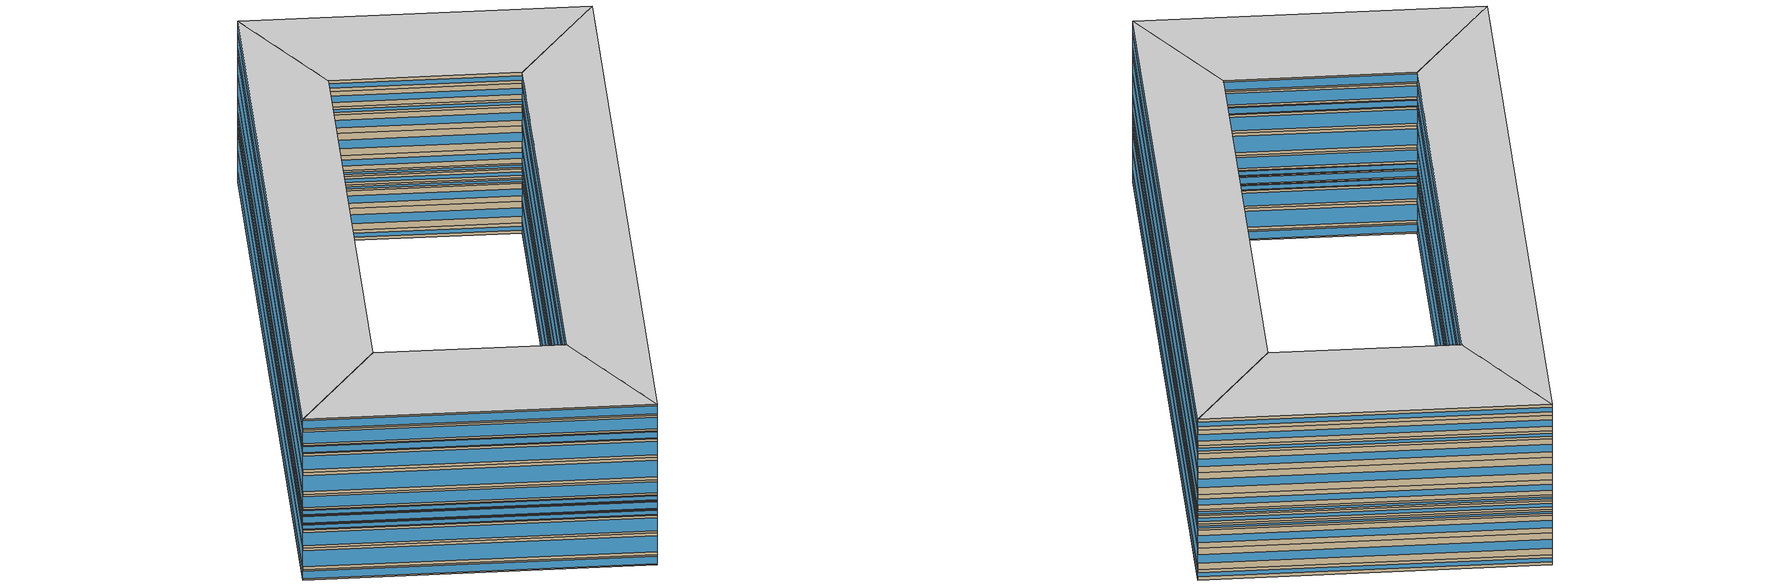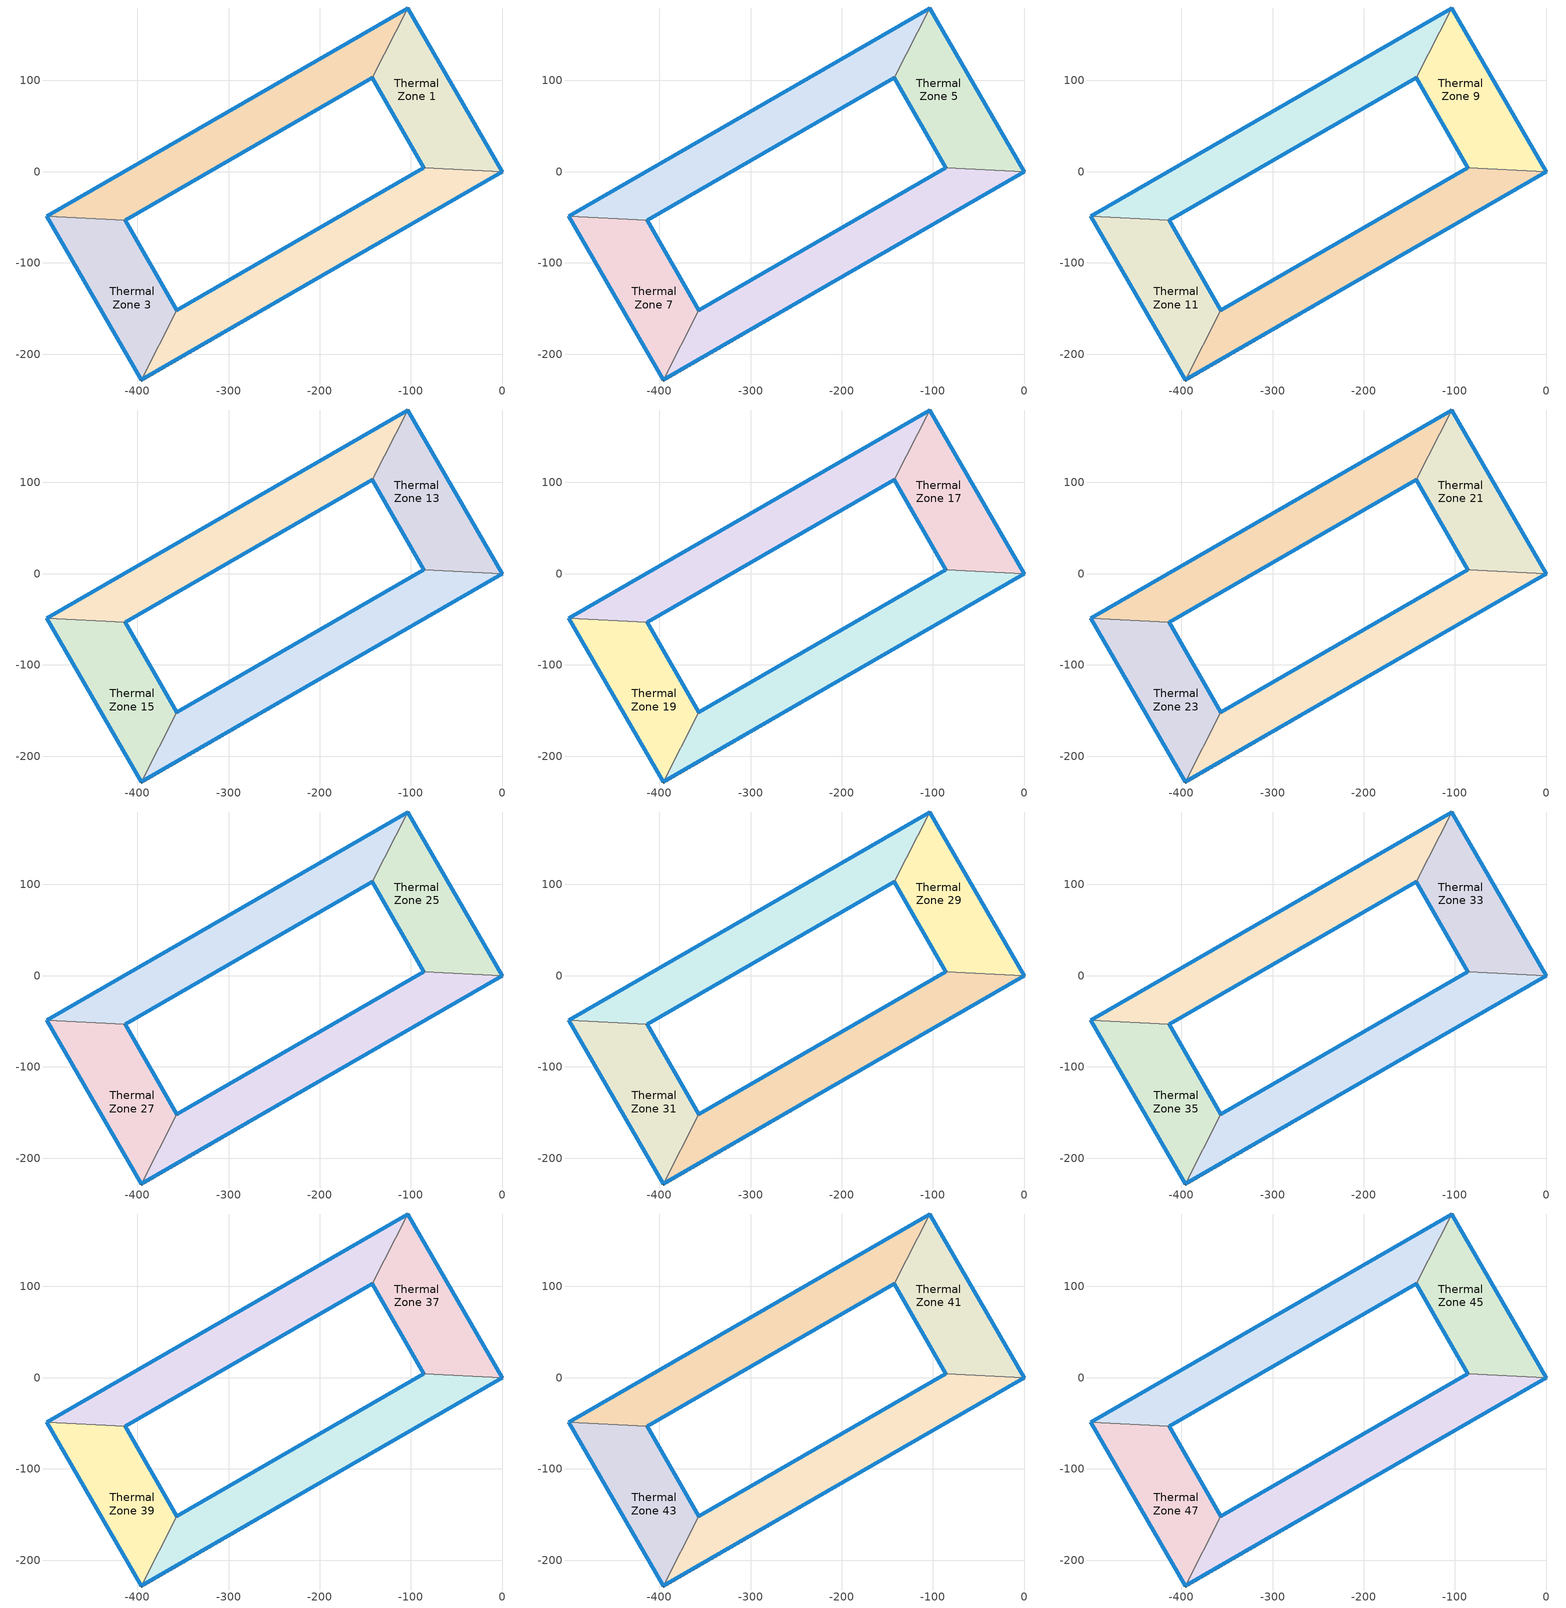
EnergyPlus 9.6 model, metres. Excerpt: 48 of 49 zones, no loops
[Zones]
Thermal Zone 1
 floor ground (ExtSlabCarpet): 0,0 -85.93,4.49 -142.66,102.76 -103.59,179.41 z0
 wall outside (Ext Wall): -142.66,102.76 -85.93,4.49 / 0,0 -103.59,179.41 z0:6.94
 wall to Thermal Zone 4 (Interior Wall): -85.93,4.49 0,0 z0:6.94
 wall to Thermal Zone 2 (Interior Wall): -103.59,179.41 -142.66,102.76 z0:6.94
 window (Ext Window): -142.66,102.75 -85.93,4.5 / -0.01,0.01 -103.58,179.41 z2.08:4.86
Thermal Zone 2
 floor ground (ExtSlabCarpet): -142.66,102.76 -413.24,-53.46 -499.17,-48.98 -103.59,179.41 z0
 wall outside (Ext Wall): -413.24,-53.46 -142.66,102.76 / -103.59,179.41 -499.17,-48.98 z0:6.94
 wall to Thermal Zone 3 (Interior Wall): -499.17,-48.98 -413.24,-53.46 z0:6.94
 window (Ext Window): -413.23,-53.46 -142.67,102.75 / -103.59,179.41 -499.16,-48.97 z0.49:6.45
Thermal Zone 3
 floor ground (ExtSlabCarpet): -356.51,-151.73 -395.58,-228.39 -499.17,-48.98 -413.24,-53.46 z0
 wall outside (Ext Wall): -499.17,-48.98 -395.58,-228.39 / -356.51,-151.73 -413.24,-53.46 z0:6.94
 wall to Thermal Zone 4 (Interior Wall): -395.58,-228.39 -356.51,-151.73 z0:6.94
 window (Ext Window): -499.16,-48.98 -395.59,-228.38 / -356.51,-151.72 -413.24,-53.47 z0.94:6
Thermal Zone 4
 floor ground (ExtSlabCarpet): -395.58,-228.39 -356.51,-151.73 -85.93,4.49 0,0 z0
 wall outside (Ext Wall): -85.93,4.49 -356.51,-151.73 / -395.58,-228.39 0,0 z0:6.94
 window (Ext Window): -85.93,4.48 -356.5,-151.73 / -395.57,-228.39 -0.01,-0.01 z1.01:5.93
Thermal Zone 5
 floor to Thermal Zone 1 (Interior Floor): 0,0 -85.93,4.49 -142.66,102.76 -103.59,179.41 z6.94
 wall outside (Ext Wall): -142.66,102.76 -85.93,4.49 / 0,0 -103.59,179.41 z6.94:21.64
 wall to Thermal Zone 8 (Interior Wall): -85.93,4.49 0,0 z6.94:21.64
 wall to Thermal Zone 6 (Interior Wall): -103.59,179.41 -142.66,102.76 z6.94:21.64
 window (Ext Window): -142.66,102.75 -85.93,4.5 / -0.01,0.01 -103.58,179.41 z11.35:17.23
Thermal Zone 6
 floor to Thermal Zone 2 (Interior Floor): -142.66,102.76 -413.24,-53.46 -499.17,-48.98 -103.59,179.41 z6.94
 wall outside (Ext Wall): -413.24,-53.46 -142.66,102.76 / -103.59,179.41 -499.17,-48.98 z6.94:21.64
 wall to Thermal Zone 7 (Interior Wall): -499.17,-48.98 -413.24,-53.46 z6.94:21.64
 window (Ext Window): -413.23,-53.46 -142.67,102.75 / -103.59,179.41 -499.16,-48.97 z7.97:20.61
Thermal Zone 7
 floor to Thermal Zone 3 (Interior Floor): -356.51,-151.73 -395.58,-228.39 -499.17,-48.98 -413.24,-53.46 z6.94
 wall outside (Ext Wall): -499.17,-48.98 -395.58,-228.39 / -356.51,-151.73 -413.24,-53.46 z6.94:21.64
 wall to Thermal Zone 8 (Interior Wall): -395.58,-228.39 -356.51,-151.73 z6.94:21.64
 window (Ext Window): -499.16,-48.98 -395.59,-228.38 / -356.51,-151.72 -413.24,-53.47 z8.92:19.66
Thermal Zone 8
 floor to Thermal Zone 4 (Interior Floor): -395.58,-228.39 -356.51,-151.73 -85.93,4.49 0,0 z6.94
 wall outside (Ext Wall): -85.93,4.49 -356.51,-151.73 / -395.58,-228.39 0,0 z6.94:21.64
 window (Ext Window): -85.93,4.48 -356.5,-151.73 / -395.57,-228.39 -0.01,-0.01 z9.07:19.51
Thermal Zone 9
 floor to Thermal Zone 5 (Interior Floor): 0,0 -85.93,4.49 -142.66,102.76 -103.59,179.41 z21.64
 wall outside (Ext Wall): -142.66,102.76 -85.93,4.49 / 0,0 -103.59,179.41 z21.64:33.74
 wall to Thermal Zone 12 (Interior Wall): -85.93,4.49 0,0 z21.64:33.74
 wall to Thermal Zone 10 (Interior Wall): -103.59,179.41 -142.66,102.76 z21.64:33.74
 window (Ext Window): -142.66,102.75 -85.93,4.5 / -0.01,0.01 -103.58,179.41 z25.27:30.11
Thermal Zone 10
 floor to Thermal Zone 6 (Interior Floor): -142.66,102.76 -413.24,-53.46 -499.17,-48.98 -103.59,179.41 z21.64
 wall outside (Ext Wall): -413.24,-53.46 -142.66,102.76 / -103.59,179.41 -499.17,-48.98 z21.64:33.74
 wall to Thermal Zone 11 (Interior Wall): -499.17,-48.98 -413.24,-53.46 z21.64:33.74
 window (Ext Window): -413.23,-53.46 -142.67,102.75 / -103.59,179.41 -499.16,-48.97 z22.49:32.89
Thermal Zone 11
 floor to Thermal Zone 7 (Interior Floor): -356.51,-151.73 -395.58,-228.39 -499.17,-48.98 -413.24,-53.46 z21.64
 wall outside (Ext Wall): -499.17,-48.98 -395.58,-228.39 / -356.51,-151.73 -413.24,-53.46 z21.64:33.74
 wall to Thermal Zone 12 (Interior Wall): -395.58,-228.39 -356.51,-151.73 z21.64:33.74
 window (Ext Window): -499.16,-48.98 -395.59,-228.38 / -356.51,-151.72 -413.24,-53.47 z23.27:32.11
Thermal Zone 12
 floor to Thermal Zone 8 (Interior Floor): -395.58,-228.39 -356.51,-151.73 -85.93,4.49 0,0 z21.64
 wall outside (Ext Wall): -85.93,4.49 -356.51,-151.73 / -395.58,-228.39 0,0 z21.64:33.74
 window (Ext Window): -85.93,4.48 -356.5,-151.73 / -395.57,-228.39 -0.01,-0.01 z23.39:31.99
Thermal Zone 13
 floor to Thermal Zone 9 (Interior Floor): 0,0 -85.93,4.49 -142.66,102.76 -103.59,179.41 z33.74
 wall outside (Ext Wall): -142.66,102.76 -85.93,4.49 / 0,0 -103.59,179.41 z33.74:37.6
 wall to Thermal Zone 16 (Interior Wall): -85.93,4.49 0,0 z33.74:37.6
 wall to Thermal Zone 14 (Interior Wall): -103.59,179.41 -142.66,102.76 z33.74:37.6
 window (Ext Window): -142.66,102.75 -85.93,4.5 / -0.01,0.01 -103.58,179.41 z34.9:36.44
Thermal Zone 14
 floor to Thermal Zone 10 (Interior Floor): -142.66,102.76 -413.24,-53.46 -499.17,-48.98 -103.59,179.41 z33.74
 wall outside (Ext Wall): -413.24,-53.46 -142.66,102.76 / -103.59,179.41 -499.17,-48.98 z33.74:37.6
 wall to Thermal Zone 15 (Interior Wall): -499.17,-48.98 -413.24,-53.46 z33.74:37.6
 window (Ext Window): -413.23,-53.46 -142.67,102.75 / -103.59,179.41 -499.16,-48.97 z34.01:37.33
Thermal Zone 15
 floor to Thermal Zone 11 (Interior Floor): -356.51,-151.73 -395.58,-228.39 -499.17,-48.98 -413.24,-53.46 z33.74
 wall outside (Ext Wall): -499.17,-48.98 -395.58,-228.39 / -356.51,-151.73 -413.24,-53.46 z33.74:37.6
 wall to Thermal Zone 16 (Interior Wall): -395.58,-228.39 -356.51,-151.73 z33.74:37.6
 window (Ext Window): -499.16,-48.98 -395.59,-228.38 / -356.51,-151.72 -413.24,-53.47 z34.26:37.08
Thermal Zone 16
 floor to Thermal Zone 12 (Interior Floor): -395.58,-228.39 -356.51,-151.73 -85.93,4.49 0,0 z33.74
 wall outside (Ext Wall): -85.93,4.49 -356.51,-151.73 / -395.58,-228.39 0,0 z33.74:37.6
 window (Ext Window): -85.93,4.48 -356.5,-151.73 / -395.57,-228.39 -0.01,-0.01 z34.3:37.04
Thermal Zone 17
 floor to Thermal Zone 13 (Interior Floor): 0,0 -85.93,4.49 -142.66,102.76 -103.59,179.41 z37.6
 wall outside (Ext Wall): -142.66,102.76 -85.93,4.49 / 0,0 -103.59,179.41 z37.6:43.48
 wall to Thermal Zone 20 (Interior Wall): -85.93,4.49 0,0 z37.6:43.48
 wall to Thermal Zone 18 (Interior Wall): -103.59,179.41 -142.66,102.76 z37.6:43.48
 window (Ext Window): -142.66,102.75 -85.93,4.5 / -0.01,0.01 -103.58,179.41 z39.36:41.72
Thermal Zone 18
 floor to Thermal Zone 14 (Interior Floor): -142.66,102.76 -413.24,-53.46 -499.17,-48.98 -103.59,179.41 z37.6
 wall outside (Ext Wall): -413.24,-53.46 -142.66,102.76 / -103.59,179.41 -499.17,-48.98 z37.6:43.48
 wall to Thermal Zone 19 (Interior Wall): -499.17,-48.98 -413.24,-53.46 z37.6:43.48
 window (Ext Window): -413.23,-53.46 -142.67,102.75 / -103.59,179.41 -499.16,-48.97 z38.01:43.07
Thermal Zone 19
 floor to Thermal Zone 15 (Interior Floor): -356.51,-151.73 -395.58,-228.39 -499.17,-48.98 -413.24,-53.46 z37.6
 wall outside (Ext Wall): -499.17,-48.98 -395.58,-228.39 / -356.51,-151.73 -413.24,-53.46 z37.6:43.48
 wall to Thermal Zone 20 (Interior Wall): -395.58,-228.39 -356.51,-151.73 z37.6:43.48
 window (Ext Window): -499.16,-48.98 -395.59,-228.38 / -356.51,-151.72 -413.24,-53.47 z38.39:42.69
Thermal Zone 20
 floor to Thermal Zone 16 (Interior Floor): -395.58,-228.39 -356.51,-151.73 -85.93,4.49 0,0 z37.6
 wall outside (Ext Wall): -85.93,4.49 -356.51,-151.73 / -395.58,-228.39 0,0 z37.6:43.48
 window (Ext Window): -85.93,4.48 -356.5,-151.73 / -395.57,-228.39 -0.01,-0.01 z38.45:42.63
Thermal Zone 21
 floor to Thermal Zone 17 (Interior Floor): 0,0 -85.93,4.49 -142.66,102.76 -103.59,179.41 z43.48
 wall outside (Ext Wall): -142.66,102.76 -85.93,4.49 / 0,0 -103.59,179.41 z43.48:47.5
 wall to Thermal Zone 24 (Interior Wall): -85.93,4.49 0,0 z43.48:47.5
 wall to Thermal Zone 22 (Interior Wall): -103.59,179.41 -142.66,102.76 z43.48:47.5
 window (Ext Window): -142.66,102.75 -85.93,4.5 / -0.01,0.01 -103.58,179.41 z44.69:46.29
Thermal Zone 22
 floor to Thermal Zone 18 (Interior Floor): -142.66,102.76 -413.24,-53.46 -499.17,-48.98 -103.59,179.41 z43.48
 wall outside (Ext Wall): -413.24,-53.46 -142.66,102.76 / -103.59,179.41 -499.17,-48.98 z43.48:47.5
 wall to Thermal Zone 23 (Interior Wall): -499.17,-48.98 -413.24,-53.46 z43.48:47.5
 window (Ext Window): -413.23,-53.46 -142.67,102.75 / -103.59,179.41 -499.16,-48.97 z43.76:47.22
Thermal Zone 23
 floor to Thermal Zone 19 (Interior Floor): -356.51,-151.73 -395.58,-228.39 -499.17,-48.98 -413.24,-53.46 z43.48
 wall outside (Ext Wall): -499.17,-48.98 -395.58,-228.39 / -356.51,-151.73 -413.24,-53.46 z43.48:47.5
 wall to Thermal Zone 24 (Interior Wall): -395.58,-228.39 -356.51,-151.73 z43.48:47.5
 window (Ext Window): -499.16,-48.98 -395.59,-228.38 / -356.51,-151.72 -413.24,-53.47 z44.02:46.96
Thermal Zone 24
 floor to Thermal Zone 20 (Interior Floor): -395.58,-228.39 -356.51,-151.73 -85.93,4.49 0,0 z43.48
 wall outside (Ext Wall): -85.93,4.49 -356.51,-151.73 / -395.58,-228.39 0,0 z43.48:47.5
 window (Ext Window): -85.93,4.48 -356.5,-151.73 / -395.57,-228.39 -0.01,-0.01 z44.06:46.92
Thermal Zone 25
 floor to Thermal Zone 21 (Interior Floor): 0,0 -85.93,4.49 -142.66,102.76 -103.59,179.41 z47.5
 wall outside (Ext Wall): -142.66,102.76 -85.93,4.49 / 0,0 -103.59,179.41 z47.5:57.84
 wall to Thermal Zone 28 (Interior Wall): -85.93,4.49 0,0 z47.5:57.84
 wall to Thermal Zone 26 (Interior Wall): -103.59,179.41 -142.66,102.76 z47.5:57.84
 window (Ext Window): -142.66,102.75 -85.93,4.5 / -0.01,0.01 -103.58,179.41 z50.6:54.74
Thermal Zone 26
 floor to Thermal Zone 22 (Interior Floor): -142.66,102.76 -413.24,-53.46 -499.17,-48.98 -103.59,179.41 z47.5
 wall outside (Ext Wall): -413.24,-53.46 -142.66,102.76 / -103.59,179.41 -499.17,-48.98 z47.5:57.84
 wall to Thermal Zone 27 (Interior Wall): -499.17,-48.98 -413.24,-53.46 z47.5:57.84
 window (Ext Window): -413.23,-53.46 -142.67,102.75 / -103.59,179.41 -499.16,-48.97 z48.22:57.12
Thermal Zone 27
 floor to Thermal Zone 23 (Interior Floor): -356.51,-151.73 -395.58,-228.39 -499.17,-48.98 -413.24,-53.46 z47.5
 wall outside (Ext Wall): -499.17,-48.98 -395.58,-228.39 / -356.51,-151.73 -413.24,-53.46 z47.5:57.84
 wall to Thermal Zone 28 (Interior Wall): -395.58,-228.39 -356.51,-151.73 z47.5:57.84
 window (Ext Window): -499.16,-48.98 -395.59,-228.38 / -356.51,-151.72 -413.24,-53.47 z48.9:56.44
Thermal Zone 28
 floor to Thermal Zone 24 (Interior Floor): -395.58,-228.39 -356.51,-151.73 -85.93,4.49 0,0 z47.5
 wall outside (Ext Wall): -85.93,4.49 -356.51,-151.73 / -395.58,-228.39 0,0 z47.5:57.84
 window (Ext Window): -85.93,4.48 -356.5,-151.73 / -395.57,-228.39 -0.01,-0.01 z49:56.34
Thermal Zone 29
 floor to Thermal Zone 25 (Interior Floor): 0,0 -85.93,4.49 -142.66,102.76 -103.59,179.41 z57.84
 wall outside (Ext Wall): -142.66,102.76 -85.93,4.49 / 0,0 -103.59,179.41 z57.84:72.77
 wall to Thermal Zone 32 (Interior Wall): -85.93,4.49 0,0 z57.84:72.77
 wall to Thermal Zone 30 (Interior Wall): -103.59,179.41 -142.66,102.76 z57.84:72.77
 window (Ext Window): -142.66,102.75 -85.93,4.5 / -0.01,0.01 -103.58,179.41 z62.32:68.29
Thermal Zone 30
 floor to Thermal Zone 26 (Interior Floor): -142.66,102.76 -413.24,-53.46 -499.17,-48.98 -103.59,179.41 z57.84
 wall outside (Ext Wall): -413.24,-53.46 -142.66,102.76 / -103.59,179.41 -499.17,-48.98 z57.84:72.77
 wall to Thermal Zone 31 (Interior Wall): -499.17,-48.98 -413.24,-53.46 z57.84:72.77
 window (Ext Window): -413.23,-53.46 -142.67,102.75 / -103.59,179.41 -499.16,-48.97 z58.89:71.72
Thermal Zone 31
 floor to Thermal Zone 27 (Interior Floor): -356.51,-151.73 -395.58,-228.39 -499.17,-48.98 -413.24,-53.46 z57.84
 wall outside (Ext Wall): -499.17,-48.98 -395.58,-228.39 / -356.51,-151.73 -413.24,-53.46 z57.84:72.77
 wall to Thermal Zone 32 (Interior Wall): -395.58,-228.39 -356.51,-151.73 z57.84:72.77
 window (Ext Window): -499.16,-48.98 -395.59,-228.38 / -356.51,-151.72 -413.24,-53.47 z59.86:70.75
Thermal Zone 32
 floor to Thermal Zone 28 (Interior Floor): -395.58,-228.39 -356.51,-151.73 -85.93,4.49 0,0 z57.84
 wall outside (Ext Wall): -85.93,4.49 -356.51,-151.73 / -395.58,-228.39 0,0 z57.84:72.77
 window (Ext Window): -85.93,4.48 -356.5,-151.73 / -395.57,-228.39 -0.01,-0.01 z60:70.61
Thermal Zone 33
 floor to Thermal Zone 29 (Interior Floor): 0,0 -85.93,4.49 -142.66,102.76 -103.59,179.41 z72.77
 wall outside (Ext Wall): -142.66,102.76 -85.93,4.49 / 0,0 -103.59,179.41 z72.77:85.57
 wall to Thermal Zone 36 (Interior Wall): -85.93,4.49 0,0 z72.77:85.57
 wall to Thermal Zone 34 (Interior Wall): -103.59,179.41 -142.66,102.76 z72.77:85.57
 window (Ext Window): -142.66,102.75 -85.93,4.5 / -0.01,0.01 -103.58,179.41 z76.61:81.73
Thermal Zone 34
 floor to Thermal Zone 30 (Interior Floor): -142.66,102.76 -413.24,-53.46 -499.17,-48.98 -103.59,179.41 z72.77
 wall outside (Ext Wall): -413.24,-53.46 -142.66,102.76 / -103.59,179.41 -499.17,-48.98 z72.77:85.57
 wall to Thermal Zone 35 (Interior Wall): -499.17,-48.98 -413.24,-53.46 z72.77:85.57
 window (Ext Window): -413.23,-53.46 -142.67,102.75 / -103.59,179.41 -499.16,-48.97 z73.67:84.67
Thermal Zone 35
 floor to Thermal Zone 31 (Interior Floor): -356.51,-151.73 -395.58,-228.39 -499.17,-48.98 -413.24,-53.46 z72.77
 wall outside (Ext Wall): -499.17,-48.98 -395.58,-228.39 / -356.51,-151.73 -413.24,-53.46 z72.77:85.57
 wall to Thermal Zone 36 (Interior Wall): -395.58,-228.39 -356.51,-151.73 z72.77:85.57
 window (Ext Window): -499.16,-48.98 -395.59,-228.38 / -356.51,-151.72 -413.24,-53.47 z74.5:83.84
Thermal Zone 36
 floor to Thermal Zone 32 (Interior Floor): -395.58,-228.39 -356.51,-151.73 -85.93,4.49 0,0 z72.77
 wall outside (Ext Wall): -85.93,4.49 -356.51,-151.73 / -395.58,-228.39 0,0 z72.77:85.57
 window (Ext Window): -85.93,4.48 -356.5,-151.73 / -395.57,-228.39 -0.01,-0.01 z74.63:83.71
Thermal Zone 37
 floor to Thermal Zone 33 (Interior Floor): 0,0 -85.93,4.49 -142.66,102.76 -103.59,179.41 z85.57
 wall outside (Ext Wall): -142.66,102.76 -85.93,4.49 / 0,0 -103.59,179.41 z85.57:90.84
 wall to Thermal Zone 40 (Interior Wall): -85.93,4.49 0,0 z85.57:90.84
 wall to Thermal Zone 38 (Interior Wall): -103.59,179.41 -142.66,102.76 z85.57:90.84
 window (Ext Window): -142.66,102.75 -85.93,4.5 / -0.01,0.01 -103.58,179.41 z87.15:89.26
Thermal Zone 38
 floor to Thermal Zone 34 (Interior Floor): -142.66,102.76 -413.24,-53.46 -499.17,-48.98 -103.59,179.41 z85.57
 wall outside (Ext Wall): -413.24,-53.46 -142.66,102.76 / -103.59,179.41 -499.17,-48.98 z85.57:90.84
 wall to Thermal Zone 39 (Interior Wall): -499.17,-48.98 -413.24,-53.46 z85.57:90.84
 window (Ext Window): -413.23,-53.46 -142.67,102.75 / -103.59,179.41 -499.16,-48.97 z85.94:90.47
Thermal Zone 39
 floor to Thermal Zone 35 (Interior Floor): -356.51,-151.73 -395.58,-228.39 -499.17,-48.98 -413.24,-53.46 z85.57
 wall outside (Ext Wall): -499.17,-48.98 -395.58,-228.39 / -356.51,-151.73 -413.24,-53.46 z85.57:90.84
 wall to Thermal Zone 40 (Interior Wall): -395.58,-228.39 -356.51,-151.73 z85.57:90.84
 window (Ext Window): -499.16,-48.98 -395.59,-228.38 / -356.51,-151.72 -413.24,-53.47 z86.28:90.13
Thermal Zone 40
 floor to Thermal Zone 36 (Interior Floor): -395.58,-228.39 -356.51,-151.73 -85.93,4.49 0,0 z85.57
 wall outside (Ext Wall): -85.93,4.49 -356.51,-151.73 / -395.58,-228.39 0,0 z85.57:90.84
 window (Ext Window): -85.93,4.48 -356.5,-151.73 / -395.57,-228.39 -0.01,-0.01 z86.33:90.08
Thermal Zone 41
 floor to Thermal Zone 37 (Interior Floor): 0,0 -85.93,4.49 -142.66,102.76 -103.59,179.41 z90.84
 wall outside (Ext Wall): -142.66,102.76 -85.93,4.49 / 0,0 -103.59,179.41 z90.84:101.38
 wall to Thermal Zone 44 (Interior Wall): -85.93,4.49 0,0 z90.84:101.38
 wall to Thermal Zone 42 (Interior Wall): -103.59,179.41 -142.66,102.76 z90.84:101.38
 window (Ext Window): -142.66,102.75 -85.93,4.5 / -0.01,0.01 -103.58,179.41 z94:98.22
Thermal Zone 42
 floor to Thermal Zone 38 (Interior Floor): -142.66,102.76 -413.24,-53.46 -499.17,-48.98 -103.59,179.41 z90.84
 wall outside (Ext Wall): -413.24,-53.46 -142.66,102.76 / -103.59,179.41 -499.17,-48.98 z90.84:101.38
 wall to Thermal Zone 43 (Interior Wall): -499.17,-48.98 -413.24,-53.46 z90.84:101.38
 window (Ext Window): -413.23,-53.46 -142.67,102.75 / -103.59,179.41 -499.16,-48.97 z91.58:100.64
Thermal Zone 43
 floor to Thermal Zone 39 (Interior Floor): -356.51,-151.73 -395.58,-228.39 -499.17,-48.98 -413.24,-53.46 z90.84
 wall outside (Ext Wall): -499.17,-48.98 -395.58,-228.39 / -356.51,-151.73 -413.24,-53.46 z90.84:101.38
 wall to Thermal Zone 44 (Interior Wall): -395.58,-228.39 -356.51,-151.73 z90.84:101.38
 window (Ext Window): -499.16,-48.98 -395.59,-228.38 / -356.51,-151.72 -413.24,-53.47 z92.26:99.96
Thermal Zone 44
 floor to Thermal Zone 40 (Interior Floor): -395.58,-228.39 -356.51,-151.73 -85.93,4.49 0,0 z90.84
 wall outside (Ext Wall): -85.93,4.49 -356.51,-151.73 / -395.58,-228.39 0,0 z90.84:101.38
 window (Ext Window): -85.93,4.48 -356.5,-151.73 / -395.57,-228.39 -0.01,-0.01 z92.37:99.85
Thermal Zone 45
 floor to Thermal Zone 41 (Interior Floor): 0,0 -85.93,4.49 -142.66,102.76 -103.59,179.41 z101.38
 wall outside (Ext Wall): -142.66,102.76 -85.93,4.49 / 0,0 -103.59,179.41 z101.38:108.94
 wall to Thermal Zone 48 (Interior Wall): -85.93,4.49 0,0 z101.38:108.94
 wall to Thermal Zone 46 (Interior Wall): -103.59,179.41 -142.66,102.76 z101.38:108.94
 window (Ext Window): -142.66,102.75 -85.93,4.5 / -0.01,0.01 -103.58,179.41 z103.65:106.67
 ceiling to Thermal Zone A (Interior Ceiling): -103.59,179.41 -142.66,102.76 -85.93,4.49 0,0 z108.94
Thermal Zone 46
 floor to Thermal Zone 42 (Interior Floor): -142.66,102.76 -413.24,-53.46 -499.17,-48.98 -103.59,179.41 z101.38
 wall outside (Ext Wall): -413.24,-53.46 -142.66,102.76 / -103.59,179.41 -499.17,-48.98 z101.38:108.94
 wall to Thermal Zone 47 (Interior Wall): -499.17,-48.98 -413.24,-53.46 z101.38:108.94
 window (Ext Window): -413.23,-53.46 -142.67,102.75 / -103.59,179.41 -499.16,-48.97 z101.91:108.41
 ceiling to Thermal Zone A (Interior Ceiling): -103.59,179.41 -499.17,-48.98 -413.24,-53.46 -142.66,102.76 z108.94
Thermal Zone 47
 floor to Thermal Zone 43 (Interior Floor): -356.51,-151.73 -395.58,-228.39 -499.17,-48.98 -413.24,-53.46 z101.38
 wall outside (Ext Wall): -499.17,-48.98 -395.58,-228.39 / -356.51,-151.73 -413.24,-53.46 z101.38:108.94
 wall to Thermal Zone 48 (Interior Wall): -395.58,-228.39 -356.51,-151.73 z101.38:108.94
 window (Ext Window): -499.16,-48.98 -395.59,-228.38 / -356.51,-151.72 -413.24,-53.47 z102.4:107.92
 ceiling to Thermal Zone A (Interior Ceiling): -413.24,-53.46 -499.17,-48.98 -395.58,-228.39 -356.51,-151.73 z108.94
Thermal Zone 48
 floor to Thermal Zone 44 (Interior Floor): -395.58,-228.39 -356.51,-151.73 -85.93,4.49 0,0 z101.38
 wall outside (Ext Wall): -85.93,4.49 -356.51,-151.73 / -395.58,-228.39 0,0 z101.38:108.94
 window (Ext Window): -85.93,4.48 -356.5,-151.73 / -395.57,-228.39 -0.01,-0.01 z102.48:107.84
 ceiling to Thermal Zone A (Interior Ceiling): 0,0 -85.93,4.49 -356.51,-151.73 -395.58,-228.39 z108.94
[Building]
Building 1: North Axis {deg}=-0
[Site:Location]
Washington Dc Dulles IntL Ar: Latitude {deg}=38.98; Longitude {deg}=-77.47; Time Zone {hr}=-5; Elevation {m}=82
[SizingPeriod:DesignDay] Day of Month=21; Dry-Bulb Temperature Range Modifier Type=DefaultMultipliers; Barometric Pressure {Pa}=86790; Rain Indicator=No; Snow Indicator=No; Daylight Saving Time Indicator=No; Begin Environment Reset Mode=FullResetAtBeginEnvironment
Name | Month | Day Type | Maximum Dry-Bulb Temperature {C} | Daily Dry-Bulb Temperature Range {deltaC} | Humidity Condition Type | Wetbulb or DewPoint at Maximum Dry-Bulb {C} | Wind Speed {m/s} | Wind Direction {deg} | Solar Model Indicator | ASHRAE Clear Sky Optical Depth for Beam Irradiance (taub) | ASHRAE Clear Sky Optical Depth for Diffuse Irradiance (taud) | Enthalpy at Maximum Dry-Bulb {J/kg} | Sky Clearness
SALT-LAKE-CITY-IAP Ann Clg .4% Condns DB=>MWB | 7 | SummerDesignDay | 36.5 | 14.4 | Wetbulb | 17.1 | 5 | 340 | ASHRAETau | 0.339 | 2.366
SALT-LAKE-CITY-IAP Ann Clg .4% Condns DP=>MDB | 7 | SummerDesignDay | 22.5 | 14.4 | Dewpoint | 15.6 | 5 | 340 | ASHRAETau | 0.339 | 2.366
SALT-LAKE-CITY-IAP Ann Clg .4% Condns Enth=>MDB | 7 | SummerDesignDay | 30.8 | 14.4 | Enthalpy |  | 5 | 340 | ASHRAETau | 0.339 | 2.366 | 59300
SALT-LAKE-CITY-IAP Ann Clg .4% Condns WB=>MDB | 7 | SummerDesignDay | 31.2 | 14.4 | Wetbulb | 19 | 5 | 340 | ASHRAETau | 0.339 | 2.366
SALT-LAKE-CITY-IAP Ann Htg 99.6% Condns DB | 1 | WinterDesignDay | -12.4 | 0 | Wetbulb | -12.4 | 2.6 | 140 | ASHRAEClearSky |  |  |  | 0
SALT-LAKE-CITY-IAP Ann Htg Wind 99.6% Condns WS=>MCDB | 1 | WinterDesignDay | 6.8 | 0 | Wetbulb | 6.8 | 12.4 | 140 | ASHRAEClearSky |  |  |  | 0
SALT-LAKE-CITY-IAP Ann Hum_n 99.6% Condns DP=>MCDB | 1 | WinterDesignDay | -10.7 | 0 | Dewpoint | -16.2 | 2.6 | 140 | ASHRAEClearSky |  |  |  | 0
[Material] Thermal Absorptance=0.9
Name | Roughness | Thickness m | Conductivity W/m-K | Density kg/m3 | Specific Heat J/kg-K | Solar Absorptance | Visible Absorptance
wall concrete | MediumRough | 0.398 | 0.5 | 2243 | 837 | 0.65 | 0.65
Wall Insulation [37] | MediumRough | 0.0681 | 0.0432 | 91 | 837 | 0.5 | 0.5
F16 Acoustic tile | MediumSmooth | 0.0191 | 0.06 | 368 | 590 | 0.3 | 0.3
M11 100mm lightweight concrete | MediumRough | 0.1016 | 0.53 | 1280 | 840 | 0.5 | 0.5
MAT-CC05 4 HW CONCRETE | Rough | 0.1016 | 1.311 | 2240 | 836.8 | 0.85 | 0.85
G01a 19mm gypsum board | MediumSmooth | 0.019 | 0.16 | 800 | 1090 | 0.4 | 0.4
[Material:AirGap]
Name | Thermal Resistance m2-K/W
F04 Wall air space resistance | 0.15
F05 Ceiling air space resistance | 0.18
[Material:NoMass]
CP02 CARPET PAD: Roughness=Smooth; Thermal Resistance m2-K/W=0.1; Thermal Absorptance=0.9; Solar Absorptance=0.8; Visible Absorptance=0.8
[WindowMaterial:SimpleGlazingSystem]
Window Material Simple Glazing System: U-Factor W/m2-K=1.51; Solar Heat Gain Coefficient=0.25
[Construction]
Ext Wall: wall concrete, Wall Insulation [37]
Ext Window: Window Material Simple Glazing System
ExtSlabCarpet: MAT-CC05 4 HW CONCRETE, CP02 CARPET PAD
Interior Ceiling: M11 100mm lightweight concrete, F05 Ceiling air space resistance, F16 Acoustic tile
Interior Floor: F16 Acoustic tile, F05 Ceiling air space resistance, M11 100mm lightweight concrete
Interior Wall: G01a 19mm gypsum board, F04 Wall air space resistance, G01a 19mm gypsum board
[Zone]
Thermal Zone 1; Thermal Zone 2; Thermal Zone 3; Thermal Zone 4: 240, 0, 0, 0, , 1, , , , , , Yes
Thermal Zone 5; Thermal Zone 6; Thermal Zone 7; Thermal Zone 8: 240, 0, 0, 6.94, , 1, , , , , , Yes
Thermal Zone 9; Thermal Zone 10; Thermal Zone 11; Thermal Zone 12: 240, 0, 0, 21.64, , 1, , , , , , Yes
Thermal Zone 13; Thermal Zone 14; Thermal Zone 15; Thermal Zone 16: 240, 0, 0, 33.74, , 1, , , , , , Yes
Thermal Zone 17; Thermal Zone 18; Thermal Zone 19; Thermal Zone 20: 240, 0, 0, 37.6, , 1, , , , , , Yes
Thermal Zone 21; Thermal Zone 22; Thermal Zone 23; Thermal Zone 24: 240, 0, 0, 43.48, , 1, , , , , , Yes
Thermal Zone 25; Thermal Zone 26; Thermal Zone 27; Thermal Zone 28: 240, 0, 0, 47.5, , 1, , , , , , Yes
Thermal Zone 29; Thermal Zone 30; Thermal Zone 31; Thermal Zone 32: 240, 0, 0, 57.84, , 1, , , , , , Yes
Thermal Zone 33; Thermal Zone 34; Thermal Zone 35; Thermal Zone 36: 240, 0, 0, 72.77, , 1, , , , , , Yes
Thermal Zone 37; Thermal Zone 38; Thermal Zone 39; Thermal Zone 40: 240, 0, 0, 85.57, , 1, , , , , , Yes
Thermal Zone 41; Thermal Zone 42; Thermal Zone 43; Thermal Zone 44: 240, 0, 0, 90.84, , 1, , , , , , Yes
Thermal Zone 45; Thermal Zone 46; Thermal Zone 47; Thermal Zone 48: 240, 0, 0, 101.38, , 1, , , , , , Yes
[AvailabilityManager:Scheduled] Schedule=Always On Discrete
Packaged Rooftop Air Conditioner 1 Availability Manager; Air Loop HVAC Outdoor Air System 1 Availability Manager; Packaged Rooftop Air Conditioner 2 Availability Manager; Air Loop HVAC Outdoor Air System 2 Availability Manager; Packaged Rooftop Air Conditioner 3 Availability Manager; Air Loop HVAC Outdoor Air System 3 Availability Manager; Packaged Rooftop Air Conditioner 4 Availability Manager; Air Loop HVAC Outdoor Air System 4 Availability Manager
[Schedule:Constant]
Always On Discrete: Hourly Value=1
